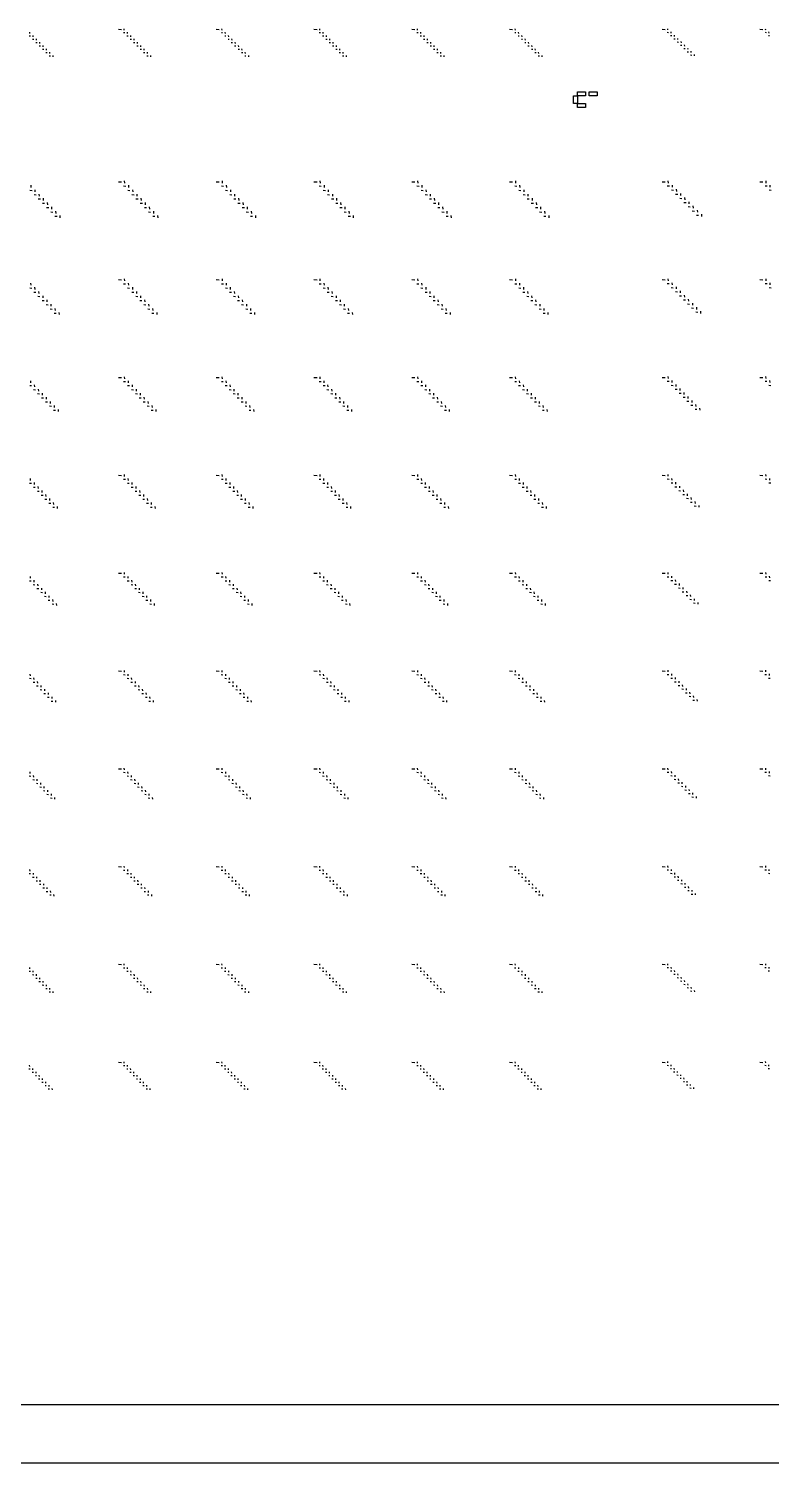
# Model space of a CAD drawing. Extents: x 0 to 300000, y 0 to 300000.
# Drawn here: x 149232 to 187208, y 0 to 73330 of the extents above; entities that cross this region are included whole.
import ezdxf

# ---------------------------------------------------------------- set-up
doc = ezdxf.new("R2010")
doc.units = 0
doc.header["$MEASUREMENT"] = 0
doc.layers.get('0').update_dxf_attribs({"linetype": 'CONTINUOUS'})

msp = doc.modelspace()

# ---------------------------------------------------------------- linework, layer by layer
at = {"color": 7}
for p, q in [((181900, 73330), (181905, 73265)), ((186900, 73330), (186905, 73265)), ((149255, 72965), (149320, 72965)), ((149270, 73150), (149275, 73085)), ((149425, 72795), (149490, 72790)), ((149440, 72980), (149445, 72915)), ((149595, 72625), (149660, 72620)), ((149610, 72810), (149615, 72745)), ((149780, 72640), (149785, 72575)), ((153820, 73305), (153980, 73295)), ((154085, 73140), (154150, 73135)), ((154100, 73320), (154105, 73255)), ((154255, 72965), (154320, 72965)), ((154270, 73150), (154275, 73085)), ((154425, 72795), (154490, 72790)), ((154440, 72980), (154445, 72915)), ((154595, 72625), (154660, 72620)), ((154610, 72810), (154615, 72745)), ((154780, 72640), (154785, 72575)), ((158820, 73305), (158980, 73295)), ((159085, 73140), (159150, 73135)), ((159100, 73320), (159105, 73255)), ((159255, 72965), (159320, 72965)), ((159270, 73150), (159275, 73085)), ((159425, 72795), (159490, 72790)), ((159440, 72980), (159445, 72915)), ((159595, 72625), (159660, 72620)), ((159610, 72810), (159615, 72745)), ((159780, 72640), (159785, 72575)), ((163820, 73305), (163980, 73295)), ((164085, 73140), (164150, 73135)), ((164100, 73320), (164105, 73255)), ((164255, 72965), (164320, 72965)), ((164270, 73150), (164275, 73085)), ((164425, 72795), (164490, 72790)), ((164440, 72980), (164445, 72915)), ((164595, 72625), (164660, 72620)), ((164610, 72810), (164615, 72745)), ((164780, 72640), (164785, 72575)), ((168820, 73305), (168980, 73295)), ((169085, 73140), (169150, 73135)), ((169100, 73320), (169105, 73255)), ((169255, 72965), (169320, 72965)), ((169270, 73150), (169275, 73085)), ((169425, 72795), (169490, 72790)), ((169440, 72980), (169445, 72915)), ((169595, 72625), (169660, 72620)), ((169610, 72810), (169615, 72745)), ((169780, 72640), (169785, 72575)), ((173820, 73305), (173980, 73295)), ((174085, 73140), (174150, 73135)), ((174100, 73320), (174105, 73255)), ((174255, 72965), (174320, 72965)), ((174270, 73150), (174275, 73085)), ((174425, 72795), (174490, 72790)), ((174440, 72980), (174445, 72915)), ((174595, 72625), (174660, 72620)), ((174610, 72810), (174615, 72745)), ((174780, 72640), (174785, 72575)), ((181620, 73305), (181780, 73295)), ((181885, 73145), (181950, 73140)), ((182055, 72980), (182120, 72975)), ((182070, 73165), (182075, 73100)), ((182230, 72815), (182295, 72810)), ((182240, 73000), (182245, 72935)), ((182400, 72650), (182465, 72645)), ((182415, 72835), (182415, 72770)), ((182585, 72670), (182590, 72605)), ((186620, 73305), (186780, 73295)), ((186885, 73145), (186950, 73140)), ((187055, 72980), (187120, 72975)), ((187070, 73165), (187075, 73100)), ((149765, 72455), (149830, 72450)), ((149940, 72285), (150005, 72280)), ((149950, 72470), (149955, 72405)), ((150110, 72115), (150175, 72110)), ((150120, 72300), (150125, 72235)), ((150280, 71945), (150345, 71940)), ((150290, 72130), (150295, 72065)), ((150465, 71960), (150465, 71895)), ((154765, 72455), (154830, 72450)), ((154940, 72285), (155005, 72280)), ((154950, 72470), (154955, 72405)), ((155110, 72115), (155175, 72110)), ((155120, 72300), (155125, 72235)), ((155280, 71945), (155345, 71940)), ((155290, 72130), (155295, 72065)), ((155465, 71960), (155465, 71895)), ((159765, 72455), (159830, 72450)), ((159940, 72285), (160005, 72280)), ((159950, 72470), (159955, 72405)), ((160110, 72115), (160175, 72110)), ((160120, 72300), (160125, 72235)), ((160280, 71945), (160345, 71940)), ((160290, 72130), (160295, 72065)), ((160465, 71960), (160465, 71895)), ((164765, 72455), (164830, 72450)), ((164940, 72285), (165005, 72280)), ((164950, 72470), (164955, 72405)), ((165110, 72115), (165175, 72110)), ((165120, 72300), (165125, 72235)), ((165280, 71945), (165345, 71940)), ((165290, 72130), (165295, 72065)), ((165465, 71960), (165465, 71895)), ((169765, 72455), (169830, 72450)), ((169940, 72285), (170005, 72280)), ((169950, 72470), (169955, 72405)), ((170110, 72115), (170175, 72110)), ((170120, 72300), (170125, 72235)), ((170280, 71945), (170345, 71940)), ((170290, 72130), (170295, 72065)), ((170465, 71960), (170465, 71895)), ((174765, 72455), (174830, 72450)), ((174940, 72285), (175005, 72280)), ((174950, 72470), (174955, 72405)), ((175110, 72115), (175175, 72110)), ((175120, 72300), (175125, 72235)), ((175280, 71945), (175345, 71940)), ((175290, 72130), (175295, 72065)), ((175465, 71960), (175465, 71895)), ((182570, 72485), (182635, 72480)), ((182740, 72320), (182805, 72315)), ((182755, 72505), (182760, 72440)), ((182910, 72155), (182975, 72150)), ((182925, 72340), (182930, 72275)), ((183080, 71990), (183145, 71985)), ((183095, 72175), (183100, 72110)), ((183265, 72010), (183270, 71945)), ((149335, 65325), (149340, 65215)), ((153820, 65505), (153980, 65495)), ((154085, 65295), (154195, 65285)), ((154120, 65545), (154130, 65435)), ((154335, 65325), (154340, 65215)), ((158820, 65505), (158980, 65495)), ((159085, 65295), (159195, 65285)), ((159120, 65545), (159130, 65435)), ((159335, 65325), (159340, 65215)), ((163820, 65505), (163980, 65495)), ((164085, 65295), (164195, 65285)), ((164120, 65545), (164130, 65435)), ((164335, 65325), (164340, 65215)), ((168820, 65505), (168980, 65495)), ((169085, 65295), (169195, 65285)), ((169120, 65545), (169130, 65435)), ((169335, 65325), (169340, 65215)), ((173820, 65505), (173980, 65495)), ((174085, 65295), (174195, 65285)), ((174120, 65545), (174130, 65435)), ((174335, 65325), (174340, 65215)), ((181620, 65505), (181780, 65495)), ((181885, 65300), (181995, 65295)), ((181920, 65550), (181930, 65440)), ((182135, 65335), (182140, 65230)), ((186620, 65505), (186780, 65495)), ((186885, 65300), (186995, 65295)), ((186920, 65550), (186930, 65440)), ((187135, 65335), (187140, 65230)), ((149295, 65070), (149405, 65065)), ((149510, 64850), (149620, 64845)), ((149545, 65100), (149555, 64995)), ((149720, 64630), (149830, 64625)), ((149760, 64880), (149765, 64770)), ((149970, 64660), (149980, 64550)), ((154295, 65070), (154405, 65065)), ((154510, 64850), (154620, 64845)), ((154545, 65100), (154555, 64995)), ((154720, 64630), (154830, 64625)), ((154760, 64880), (154765, 64770)), ((154970, 64660), (154980, 64550)), ((159295, 65070), (159405, 65065)), ((159510, 64850), (159620, 64845)), ((159545, 65100), (159555, 64995)), ((159720, 64630), (159830, 64625)), ((159760, 64880), (159765, 64770)), ((159970, 64660), (159980, 64550)), ((164295, 65070), (164405, 65065)), ((164510, 64850), (164620, 64845)), ((164545, 65100), (164555, 64995)), ((164720, 64630), (164830, 64625)), ((164760, 64880), (164765, 64770)), ((164970, 64660), (164980, 64550)), ((169295, 65070), (169405, 65065)), ((169510, 64850), (169620, 64845)), ((169545, 65100), (169555, 64995)), ((169720, 64630), (169830, 64625)), ((169760, 64880), (169765, 64770)), ((169970, 64660), (169980, 64550)), ((174295, 65070), (174405, 65065)), ((174510, 64850), (174620, 64845)), ((174545, 65100), (174555, 64995)), ((174720, 64630), (174830, 64625)), ((174760, 64880), (174765, 64770)), ((174970, 64660), (174980, 64550)), ((182100, 65085), (182205, 65080)), ((182310, 64875), (182420, 64865)), ((182350, 65125), (182355, 65015)), ((182525, 64660), (182635, 64650)), ((182560, 64910), (182570, 64800)), ((182775, 64695), (182785, 64585)), ((187100, 65085), (187205, 65080)), ((149935, 64410), (150045, 64405)), ((150150, 64190), (150260, 64185)), ((150185, 64440), (150195, 64330)), ((150360, 63970), (150470, 63960)), ((150400, 64220), (150405, 64110)), ((150610, 64000), (150620, 63890)), ((154935, 64410), (155045, 64405)), ((155150, 64190), (155260, 64185)), ((155185, 64440), (155195, 64330)), ((155360, 63970), (155470, 63960)), ((155400, 64220), (155405, 64110)), ((155610, 64000), (155620, 63890)), ((159935, 64410), (160045, 64405)), ((160150, 64190), (160260, 64185)), ((160185, 64440), (160195, 64330)), ((160360, 63970), (160470, 63960)), ((160400, 64220), (160405, 64110)), ((160610, 64000), (160620, 63890)), ((164935, 64410), (165045, 64405)), ((165150, 64190), (165260, 64185)), ((165185, 64440), (165195, 64330)), ((165360, 63970), (165470, 63960)), ((165400, 64220), (165405, 64110)), ((165610, 64000), (165620, 63890)), ((169935, 64410), (170045, 64405)), ((170150, 64190), (170260, 64185)), ((170185, 64440), (170195, 64330)), ((170360, 63970), (170470, 63960)), ((170400, 64220), (170405, 64110)), ((170610, 64000), (170620, 63890)), ((174935, 64410), (175045, 64405)), ((175150, 64190), (175260, 64185)), ((175185, 64440), (175195, 64330)), ((175360, 63970), (175470, 63960)), ((175400, 64220), (175405, 64110)), ((175610, 64000), (175620, 63890)), ((182740, 64445), (182850, 64440)), ((182950, 64235), (183060, 64225)), ((182990, 64485), (182995, 64375)), ((183165, 64020), (183275, 64010)), ((183200, 64270), (183210, 64160)), ((183380, 63805), (183490, 63800)), ((183415, 64055), (183425, 63945)), ((183630, 63845), (183635, 63735)), ((150575, 63750), (150685, 63740)), ((150825, 63780), (150830, 63670)), ((155575, 63750), (155685, 63740)), ((155825, 63780), (155830, 63670)), ((160575, 63750), (160685, 63740)), ((160825, 63780), (160830, 63670)), ((165575, 63750), (165685, 63740)), ((165825, 63780), (165830, 63670)), ((170575, 63750), (170685, 63740)), ((170825, 63780), (170830, 63670)), ((175575, 63750), (175685, 63740)), ((175825, 63780), (175830, 63670)), ((149325, 60325), (149335, 60220)), ((153820, 60505), (153980, 60495)), ((154085, 60295), (154190, 60290)), ((154120, 60540), (154125, 60435)), ((154325, 60325), (154335, 60220)), ((158820, 60505), (158980, 60495)), ((159085, 60295), (159190, 60290)), ((159120, 60540), (159125, 60435)), ((159325, 60325), (159335, 60220)), ((163820, 60505), (163980, 60495)), ((164085, 60295), (164190, 60290)), ((164120, 60540), (164125, 60435)), ((164325, 60325), (164335, 60220)), ((168820, 60505), (168980, 60495)), ((169085, 60295), (169190, 60290)), ((169120, 60540), (169125, 60435)), ((169325, 60325), (169335, 60220)), ((173820, 60505), (173980, 60495)), ((174085, 60295), (174190, 60290)), ((174120, 60540), (174125, 60435)), ((174325, 60325), (174335, 60220)), ((181620, 60505), (181780, 60495)), ((181885, 60305), (181990, 60300)), ((181920, 60550), (181925, 60445)), ((182125, 60340), (182135, 60235)), ((186620, 60505), (186780, 60495)), ((186885, 60305), (186990, 60300)), ((186920, 60550), (186925, 60445)), ((187125, 60340), (187135, 60235)), ((149290, 60085), (149395, 60075)), ((149500, 59870), (149605, 59860)), ((149535, 60110), (149540, 60005)), ((149705, 59655), (149810, 59645)), ((149740, 59895), (149750, 59790)), ((149915, 59440), (150020, 59430)), ((149950, 59680), (149955, 59575)), ((150155, 59465), (150165, 59360)), ((154290, 60085), (154395, 60075)), ((154500, 59870), (154605, 59860)), ((154535, 60110), (154540, 60005)), ((154705, 59655), (154810, 59645)), ((154740, 59895), (154750, 59790)), ((154915, 59440), (155020, 59430)), ((154950, 59680), (154955, 59575)), ((155155, 59465), (155165, 59360)), ((159290, 60085), (159395, 60075)), ((159500, 59870), (159605, 59860)), ((159535, 60110), (159540, 60005)), ((159705, 59655), (159810, 59645)), ((159740, 59895), (159750, 59790)), ((159915, 59440), (160020, 59430)), ((159950, 59680), (159955, 59575)), ((160155, 59465), (160165, 59360)), ((164290, 60085), (164395, 60075)), ((164500, 59870), (164605, 59860)), ((164535, 60110), (164540, 60005)), ((164705, 59655), (164810, 59645)), ((164740, 59895), (164750, 59790)), ((164915, 59440), (165020, 59430)), ((164950, 59680), (164955, 59575)), ((165155, 59465), (165165, 59360)), ((169290, 60085), (169395, 60075)), ((169500, 59870), (169605, 59860)), ((169535, 60110), (169540, 60005)), ((169705, 59655), (169810, 59645)), ((169740, 59895), (169750, 59790)), ((169915, 59440), (170020, 59430)), ((169950, 59680), (169955, 59575)), ((170155, 59465), (170165, 59360)), ((174290, 60085), (174395, 60075)), ((174500, 59870), (174605, 59860)), ((174535, 60110), (174540, 60005)), ((174705, 59655), (174810, 59645)), ((174740, 59895), (174750, 59790)), ((174915, 59440), (175020, 59430)), ((174950, 59680), (174955, 59575)), ((175155, 59465), (175165, 59360)), ((182090, 60095), (182195, 60090)), ((182300, 59890), (182405, 59880)), ((182335, 60130), (182340, 60025)), ((182510, 59680), (182615, 59675)), ((182545, 59925), (182550, 59820)), ((182715, 59475), (182820, 59465)), ((182750, 59715), (182760, 59610)), ((182960, 59510), (182965, 59405)), ((187090, 60095), (187195, 60090)), ((150120, 59225), (150225, 59215)), ((150330, 59010), (150435, 59000)), ((150365, 59250), (150370, 59145)), ((150535, 58795), (150640, 58785)), ((150570, 59035), (150580, 58930)), ((150780, 58820), (150785, 58715)), ((155120, 59225), (155225, 59215)), ((155330, 59010), (155435, 59000)), ((155365, 59250), (155370, 59145)), ((155535, 58795), (155640, 58785)), ((155570, 59035), (155580, 58930)), ((155780, 58820), (155785, 58715)), ((160120, 59225), (160225, 59215)), ((160330, 59010), (160435, 59000)), ((160365, 59250), (160370, 59145)), ((160535, 58795), (160640, 58785)), ((160570, 59035), (160580, 58930)), ((160780, 58820), (160785, 58715)), ((165120, 59225), (165225, 59215)), ((165330, 59010), (165435, 59000)), ((165365, 59250), (165370, 59145)), ((165535, 58795), (165640, 58785)), ((165570, 59035), (165580, 58930)), ((165780, 58820), (165785, 58715)), ((170120, 59225), (170225, 59215)), ((170330, 59010), (170435, 59000)), ((170365, 59250), (170370, 59145)), ((170535, 58795), (170640, 58785)), ((170570, 59035), (170580, 58930)), ((170780, 58820), (170785, 58715)), ((175120, 59225), (175225, 59215)), ((175330, 59010), (175435, 59000)), ((175365, 59250), (175370, 59145)), ((175535, 58795), (175640, 58785)), ((175570, 59035), (175580, 58930)), ((175780, 58820), (175785, 58715)), ((182925, 59265), (183030, 59255)), ((183130, 59055), (183235, 59050)), ((183170, 59300), (183175, 59195)), ((183340, 58850), (183445, 58840)), ((183375, 59090), (183385, 58985)), ((183585, 58885), (183590, 58780)), ((149285, 55095), (149385, 55085)), ((149320, 55330), (149325, 55230)), ((149520, 55120), (149530, 55020)), ((153820, 55505), (153980, 55495)), ((154085, 55300), (154185, 55295)), ((154115, 55540), (154125, 55440)), ((154285, 55095), (154385, 55085)), ((154320, 55330), (154325, 55230)), ((154520, 55120), (154530, 55020)), ((158820, 55505), (158980, 55495)), ((159085, 55300), (159185, 55295)), ((159115, 55540), (159125, 55440)), ((159285, 55095), (159385, 55085)), ((159320, 55330), (159325, 55230)), ((159520, 55120), (159530, 55020)), ((163820, 55505), (163980, 55495)), ((164085, 55300), (164185, 55295)), ((164115, 55540), (164125, 55440)), ((164285, 55095), (164385, 55085)), ((164320, 55330), (164325, 55230)), ((164520, 55120), (164530, 55020)), ((168820, 55505), (168980, 55495)), ((169085, 55300), (169185, 55295)), ((169115, 55540), (169125, 55440)), ((169285, 55095), (169385, 55085)), ((169320, 55330), (169325, 55230)), ((169520, 55120), (169530, 55020)), ((173820, 55505), (173980, 55495)), ((174085, 55300), (174185, 55295)), ((174115, 55540), (174125, 55440)), ((174285, 55095), (174385, 55085)), ((174320, 55330), (174325, 55230)), ((174520, 55120), (174530, 55020)), ((181620, 55505), (181780, 55495)), ((181885, 55310), (181985, 55305)), ((181915, 55545), (181925, 55445)), ((182085, 55105), (182185, 55100)), ((182120, 55345), (182125, 55245)), ((182320, 55140), (182330, 55040)), ((186620, 55505), (186780, 55495)), ((186885, 55310), (186985, 55305)), ((186915, 55545), (186925, 55445)), ((187085, 55105), (187185, 55100)), ((187120, 55345), (187125, 55245)), ((149485, 54885), (149585, 54875)), ((149690, 54675), (149790, 54665)), ((149725, 54910), (149730, 54810)), ((149890, 54465), (149990, 54460)), ((149925, 54700), (149930, 54600)), ((150125, 54490), (150135, 54390)), ((150330, 54280), (150335, 54180)), ((154485, 54885), (154585, 54875)), ((154690, 54675), (154790, 54665)), ((154725, 54910), (154730, 54810)), ((154890, 54465), (154990, 54460)), ((154925, 54700), (154930, 54600)), ((155125, 54490), (155135, 54390)), ((155330, 54280), (155335, 54180)), ((159485, 54885), (159585, 54875)), ((159690, 54675), (159790, 54665)), ((159725, 54910), (159730, 54810)), ((159890, 54465), (159990, 54460)), ((159925, 54700), (159930, 54600)), ((160125, 54490), (160135, 54390)), ((160330, 54280), (160335, 54180)), ((164485, 54885), (164585, 54875)), ((164690, 54675), (164790, 54665)), ((164725, 54910), (164730, 54810)), ((164890, 54465), (164990, 54460)), ((164925, 54700), (164930, 54600)), ((165125, 54490), (165135, 54390)), ((165330, 54280), (165335, 54180)), ((169485, 54885), (169585, 54875)), ((169690, 54675), (169790, 54665)), ((169725, 54910), (169730, 54810)), ((169890, 54465), (169990, 54460)), ((169925, 54700), (169930, 54600)), ((170125, 54490), (170135, 54390)), ((170330, 54280), (170335, 54180)), ((174485, 54885), (174585, 54875)), ((174690, 54675), (174790, 54665)), ((174725, 54910), (174730, 54810)), ((174890, 54465), (174990, 54460)), ((174925, 54700), (174930, 54600)), ((175125, 54490), (175135, 54390)), ((175330, 54280), (175335, 54180)), ((182290, 54905), (182390, 54900)), ((182490, 54700), (182590, 54695)), ((182525, 54940), (182530, 54840)), ((182695, 54500), (182795, 54490)), ((182730, 54735), (182735, 54635)), ((182895, 54295), (182995, 54290)), ((182930, 54530), (182935, 54430)), ((183135, 54330), (183140, 54230)), ((150095, 54255), (150195, 54250)), ((150295, 54045), (150395, 54040)), ((150500, 53835), (150600, 53830)), ((150530, 54075), (150540, 53975)), ((150735, 53865), (150740, 53765)), ((155095, 54255), (155195, 54250)), ((155295, 54045), (155395, 54040)), ((155500, 53835), (155600, 53830)), ((155530, 54075), (155540, 53975)), ((155735, 53865), (155740, 53765)), ((160095, 54255), (160195, 54250)), ((160295, 54045), (160395, 54040)), ((160500, 53835), (160600, 53830)), ((160530, 54075), (160540, 53975)), ((160735, 53865), (160740, 53765)), ((165095, 54255), (165195, 54250)), ((165295, 54045), (165395, 54040)), ((165500, 53835), (165600, 53830)), ((165530, 54075), (165540, 53975)), ((165735, 53865), (165740, 53765)), ((170095, 54255), (170195, 54250)), ((170295, 54045), (170395, 54040)), ((170500, 53835), (170600, 53830)), ((170530, 54075), (170540, 53975)), ((170735, 53865), (170740, 53765)), ((175095, 54255), (175195, 54250)), ((175295, 54045), (175395, 54040)), ((175500, 53835), (175600, 53830)), ((175530, 54075), (175540, 53975)), ((175735, 53865), (175740, 53765)), ((183100, 54095), (183200, 54085)), ((183305, 53890), (183405, 53885)), ((183335, 54125), (183345, 54025)), ((183540, 53925), (183545, 53825)), ((149280, 50105), (149375, 50095)), ((149310, 50330), (149315, 50235)), ((149475, 49900), (149570, 49895)), ((149510, 50130), (149515, 50035)), ((149705, 49925), (149710, 49830)), ((153820, 50505), (153980, 50495)), ((154085, 50305), (154175, 50300)), ((154115, 50535), (154120, 50440)), ((154280, 50105), (154375, 50095)), ((154310, 50330), (154315, 50235)), ((154475, 49900), (154570, 49895)), ((154510, 50130), (154515, 50035)), ((154705, 49925), (154710, 49830)), ((158820, 50505), (158980, 50495)), ((159085, 50305), (159175, 50300)), ((159115, 50535), (159120, 50440)), ((159280, 50105), (159375, 50095)), ((159310, 50330), (159315, 50235)), ((159475, 49900), (159570, 49895)), ((159510, 50130), (159515, 50035)), ((159705, 49925), (159710, 49830)), ((163820, 50505), (163980, 50495)), ((164085, 50305), (164175, 50300)), ((164115, 50535), (164120, 50440)), ((164280, 50105), (164375, 50095)), ((164310, 50330), (164315, 50235)), ((164475, 49900), (164570, 49895)), ((164510, 50130), (164515, 50035)), ((164705, 49925), (164710, 49830)), ((168820, 50505), (168980, 50495)), ((169085, 50305), (169175, 50300)), ((169115, 50535), (169120, 50440)), ((169280, 50105), (169375, 50095)), ((169310, 50330), (169315, 50235)), ((169475, 49900), (169570, 49895)), ((169510, 50130), (169515, 50035)), ((169705, 49925), (169710, 49830)), ((173820, 50505), (173980, 50495)), ((174085, 50305), (174175, 50300)), ((174115, 50535), (174120, 50440)), ((174280, 50105), (174375, 50095)), ((174310, 50330), (174315, 50235)), ((174475, 49900), (174570, 49895)), ((174510, 50130), (174515, 50035)), ((174705, 49925), (174710, 49830)), ((181620, 50505), (181780, 50495)), ((181885, 50315), (181980, 50310)), ((181915, 50545), (181920, 50450)), ((182080, 50120), (182175, 50110)), ((182110, 50345), (182120, 50250)), ((182280, 49920), (182375, 49915)), ((182310, 50150), (182315, 50055)), ((182505, 49950), (182515, 49855)), ((186620, 50505), (186780, 50495)), ((186885, 50315), (186980, 50310)), ((186915, 50545), (186920, 50450)), ((187080, 50120), (187175, 50110)), ((187110, 50345), (187120, 50250)), ((149675, 49695), (149770, 49690)), ((149870, 49490), (149965, 49485)), ((149900, 49720), (149910, 49625)), ((150065, 49290), (150160, 49280)), ((150100, 49515), (150105, 49420)), ((150295, 49315), (150300, 49220)), ((154675, 49695), (154770, 49690)), ((154870, 49490), (154965, 49485)), ((154900, 49720), (154910, 49625)), ((155065, 49290), (155160, 49280)), ((155100, 49515), (155105, 49420)), ((155295, 49315), (155300, 49220)), ((159675, 49695), (159770, 49690)), ((159870, 49490), (159965, 49485)), ((159900, 49720), (159910, 49625)), ((160065, 49290), (160160, 49280)), ((160100, 49515), (160105, 49420)), ((160295, 49315), (160300, 49220)), ((164675, 49695), (164770, 49690)), ((164870, 49490), (164965, 49485)), ((164900, 49720), (164910, 49625)), ((165065, 49290), (165160, 49280)), ((165100, 49515), (165105, 49420)), ((165295, 49315), (165300, 49220)), ((169675, 49695), (169770, 49690)), ((169870, 49490), (169965, 49485)), ((169900, 49720), (169910, 49625)), ((170065, 49290), (170160, 49280)), ((170100, 49515), (170105, 49420)), ((170295, 49315), (170300, 49220)), ((174675, 49695), (174770, 49690)), ((174870, 49490), (174965, 49485)), ((174900, 49720), (174910, 49625)), ((175065, 49290), (175160, 49280)), ((175100, 49515), (175105, 49420)), ((175295, 49315), (175300, 49220)), ((182475, 49725), (182570, 49715)), ((182675, 49525), (182770, 49520)), ((182705, 49755), (182710, 49660)), ((182870, 49330), (182965, 49320)), ((182900, 49555), (182910, 49460)), ((183100, 49360), (183105, 49265)), ((183295, 49160), (183305, 49065)), ((150265, 49085), (150360, 49075)), ((150460, 48880), (150555, 48875)), ((150490, 49110), (150500, 49015)), ((150690, 48905), (150695, 48810)), ((155265, 49085), (155360, 49075)), ((155460, 48880), (155555, 48875)), ((155490, 49110), (155500, 49015)), ((155690, 48905), (155695, 48810)), ((160265, 49085), (160360, 49075)), ((160460, 48880), (160555, 48875)), ((160490, 49110), (160500, 49015)), ((160690, 48905), (160695, 48810)), ((165265, 49085), (165360, 49075)), ((165460, 48880), (165555, 48875)), ((165490, 49110), (165500, 49015)), ((165690, 48905), (165695, 48810)), ((170265, 49085), (170360, 49075)), ((170460, 48880), (170555, 48875)), ((170490, 49110), (170500, 49015)), ((170690, 48905), (170695, 48810)), ((175265, 49085), (175360, 49075)), ((175460, 48880), (175555, 48875)), ((175490, 49110), (175500, 49015)), ((175690, 48905), (175695, 48810)), ((183070, 49130), (183160, 49125)), ((183265, 48935), (183360, 48925)), ((183495, 48965), (183500, 48870)), ((153820, 45505), (153980, 45495)), ((154110, 45535), (154120, 45445)), ((158820, 45505), (158980, 45495)), ((159110, 45535), (159120, 45445)), ((163820, 45505), (163980, 45495)), ((164110, 45535), (164120, 45445)), ((168820, 45505), (168980, 45495)), ((169110, 45535), (169120, 45445)), ((173820, 45505), (173980, 45495)), ((174110, 45535), (174120, 45445)), ((181620, 45505), (181780, 45495)), ((181910, 45540), (181920, 45450)), ((186620, 45505), (186780, 45495)), ((186910, 45540), (186920, 45450)), ((149275, 45115), (149365, 45110)), ((149305, 45335), (149310, 45245)), ((149465, 44915), (149555, 44910)), ((149495, 45135), (149500, 45045)), ((149685, 44940), (149695, 44850)), ((149880, 44740), (149885, 44650)), ((154080, 45310), (154170, 45305)), ((154275, 45115), (154365, 45110)), ((154305, 45335), (154310, 45245)), ((154465, 44915), (154555, 44910)), ((154495, 45135), (154500, 45045)), ((154685, 44940), (154695, 44850)), ((154880, 44740), (154885, 44650)), ((159080, 45310), (159170, 45305)), ((159275, 45115), (159365, 45110)), ((159305, 45335), (159310, 45245)), ((159465, 44915), (159555, 44910)), ((159495, 45135), (159500, 45045)), ((159685, 44940), (159695, 44850)), ((159880, 44740), (159885, 44650)), ((164080, 45310), (164170, 45305)), ((164275, 45115), (164365, 45110)), ((164305, 45335), (164310, 45245)), ((164465, 44915), (164555, 44910)), ((164495, 45135), (164500, 45045)), ((164685, 44940), (164695, 44850)), ((164880, 44740), (164885, 44650)), ((169080, 45310), (169170, 45305)), ((169275, 45115), (169365, 45110)), ((169305, 45335), (169310, 45245)), ((169465, 44915), (169555, 44910)), ((169495, 45135), (169500, 45045)), ((169685, 44940), (169695, 44850)), ((169880, 44740), (169885, 44650)), ((174080, 45310), (174170, 45305)), ((174275, 45115), (174365, 45110)), ((174305, 45335), (174310, 45245)), ((174465, 44915), (174555, 44910)), ((174495, 45135), (174500, 45045)), ((174685, 44940), (174695, 44850)), ((174880, 44740), (174885, 44650)), ((181885, 45320), (181970, 45315)), ((182075, 45130), (182165, 45120)), ((182105, 45350), (182110, 45260)), ((182265, 44935), (182355, 44930)), ((182295, 45155), (182300, 45065)), ((182460, 44745), (182550, 44735)), ((182490, 44965), (182495, 44875)), ((182680, 44775), (182685, 44685)), ((186885, 45320), (186970, 45315)), ((187075, 45130), (187165, 45120)), ((187105, 45350), (187110, 45260)), ((149655, 44715), (149745, 44710)), ((149850, 44520), (149940, 44515)), ((150040, 44320), (150130, 44315)), ((150070, 44540), (150075, 44450)), ((150230, 44120), (150320, 44115)), ((150260, 44345), (150265, 44255)), ((150455, 44145), (150460, 44055)), ((154655, 44715), (154745, 44710)), ((154850, 44520), (154940, 44515)), ((155040, 44320), (155130, 44315)), ((155070, 44540), (155075, 44450)), ((155230, 44120), (155320, 44115)), ((155260, 44345), (155265, 44255)), ((155455, 44145), (155460, 44055)), ((159655, 44715), (159745, 44710)), ((159850, 44520), (159940, 44515)), ((160040, 44320), (160130, 44315)), ((160070, 44540), (160075, 44450)), ((160230, 44120), (160320, 44115)), ((160260, 44345), (160265, 44255)), ((160455, 44145), (160460, 44055)), ((164655, 44715), (164745, 44710)), ((164850, 44520), (164940, 44515)), ((165040, 44320), (165130, 44315)), ((165070, 44540), (165075, 44450)), ((165230, 44120), (165320, 44115)), ((165260, 44345), (165265, 44255)), ((165455, 44145), (165460, 44055)), ((169655, 44715), (169745, 44710)), ((169850, 44520), (169940, 44515)), ((170040, 44320), (170130, 44315)), ((170070, 44540), (170075, 44450)), ((170230, 44120), (170320, 44115)), ((170260, 44345), (170265, 44255)), ((170455, 44145), (170460, 44055)), ((174655, 44715), (174745, 44710)), ((174850, 44520), (174940, 44515)), ((175040, 44320), (175130, 44315)), ((175070, 44540), (175075, 44450)), ((175230, 44120), (175320, 44115)), ((175260, 44345), (175265, 44255)), ((175455, 44145), (175460, 44055)), ((182650, 44550), (182740, 44545)), ((182845, 44360), (182935, 44355)), ((182870, 44580), (182880, 44490)), ((183035, 44165), (183125, 44160)), ((183065, 44390), (183070, 44300)), ((183255, 44195), (183265, 44105)), ((183450, 44005), (183455, 43915)), ((150425, 43925), (150515, 43915)), ((150645, 43945), (150650, 43855)), ((155425, 43925), (155515, 43915)), ((155645, 43945), (155650, 43855)), ((160425, 43925), (160515, 43915)), ((160645, 43945), (160650, 43855)), ((165425, 43925), (165515, 43915)), ((165645, 43945), (165650, 43855)), ((170425, 43925), (170515, 43915)), ((170645, 43945), (170650, 43855)), ((175425, 43925), (175515, 43915)), ((175645, 43945), (175650, 43855)), ((183225, 43975), (183315, 43970)), ((149295, 40340), (149300, 40255)), ((153820, 40505), (153980, 40495)), ((154110, 40530), (154115, 40445)), ((154295, 40340), (154300, 40255)), ((158820, 40505), (158980, 40495)), ((159110, 40530), (159115, 40445)), ((159295, 40340), (159300, 40255)), ((163820, 40505), (163980, 40495)), ((164110, 40530), (164115, 40445)), ((164295, 40340), (164300, 40255)), ((168820, 40505), (168980, 40495)), ((169110, 40530), (169115, 40445)), ((169295, 40340), (169300, 40255)), ((173820, 40505), (173980, 40495)), ((174110, 40530), (174115, 40445)), ((174295, 40340), (174300, 40255)), ((181620, 40505), (181780, 40495)), ((181910, 40540), (181915, 40455)), ((182095, 40350), (182100, 40265)), ((186620, 40505), (186780, 40495)), ((186910, 40540), (186915, 40455)), ((187095, 40350), (187100, 40265)), ((149270, 40125), (149355, 40120)), ((149455, 39930), (149540, 39925)), ((149480, 40145), (149490, 40060)), ((149640, 39740), (149725, 39735)), ((149670, 39955), (149675, 39870)), ((149855, 39760), (149860, 39675)), ((154080, 40315), (154165, 40310)), ((154270, 40125), (154355, 40120)), ((154455, 39930), (154540, 39925)), ((154480, 40145), (154490, 40060)), ((154640, 39740), (154725, 39735)), ((154670, 39955), (154675, 39870)), ((154855, 39760), (154860, 39675)), ((159080, 40315), (159165, 40310)), ((159270, 40125), (159355, 40120)), ((159455, 39930), (159540, 39925)), ((159480, 40145), (159490, 40060)), ((159640, 39740), (159725, 39735)), ((159670, 39955), (159675, 39870)), ((159855, 39760), (159860, 39675)), ((164080, 40315), (164165, 40310)), ((164270, 40125), (164355, 40120)), ((164455, 39930), (164540, 39925)), ((164480, 40145), (164490, 40060)), ((164640, 39740), (164725, 39735)), ((164670, 39955), (164675, 39870)), ((164855, 39760), (164860, 39675)), ((169080, 40315), (169165, 40310)), ((169270, 40125), (169355, 40120)), ((169455, 39930), (169540, 39925)), ((169480, 40145), (169490, 40060)), ((169640, 39740), (169725, 39735)), ((169670, 39955), (169675, 39870)), ((169855, 39760), (169860, 39675)), ((174080, 40315), (174165, 40310)), ((174270, 40125), (174355, 40120)), ((174455, 39930), (174540, 39925)), ((174480, 40145), (174490, 40060)), ((174640, 39740), (174725, 39735)), ((174670, 39955), (174675, 39870)), ((174855, 39760), (174860, 39675)), ((181880, 40325), (181965, 40320)), ((182070, 40140), (182155, 40130)), ((182255, 39950), (182340, 39945)), ((182285, 40165), (182290, 40080)), ((182445, 39765), (182525, 39760)), ((182470, 39980), (182475, 39895)), ((182655, 39790), (182665, 39705)), ((182845, 39605), (182850, 39520)), ((186880, 40325), (186965, 40320)), ((187070, 40140), (187155, 40130)), ((149825, 39545), (149910, 39540)), ((150015, 39355), (150100, 39345)), ((150040, 39565), (150045, 39480)), ((150200, 39160), (150285, 39155)), ((150225, 39375), (150235, 39290)), ((150385, 38965), (150470, 38960)), ((150415, 39180), (150420, 39095)), ((150600, 38990), (150605, 38905)), ((154825, 39545), (154910, 39540)), ((155015, 39355), (155100, 39345)), ((155040, 39565), (155045, 39480)), ((155200, 39160), (155285, 39155)), ((155225, 39375), (155235, 39290)), ((155385, 38965), (155470, 38960)), ((155415, 39180), (155420, 39095)), ((155600, 38990), (155605, 38905)), ((159825, 39545), (159910, 39540)), ((160015, 39355), (160100, 39345)), ((160040, 39565), (160045, 39480)), ((160200, 39160), (160285, 39155)), ((160225, 39375), (160235, 39290)), ((160385, 38965), (160470, 38960)), ((160415, 39180), (160420, 39095)), ((160600, 38990), (160605, 38905)), ((164825, 39545), (164910, 39540)), ((165015, 39355), (165100, 39345)), ((165040, 39565), (165045, 39480)), ((165200, 39160), (165285, 39155)), ((165225, 39375), (165235, 39290)), ((165385, 38965), (165470, 38960)), ((165415, 39180), (165420, 39095)), ((165600, 38990), (165605, 38905)), ((169825, 39545), (169910, 39540)), ((170015, 39355), (170100, 39345)), ((170040, 39565), (170045, 39480)), ((170200, 39160), (170285, 39155)), ((170225, 39375), (170235, 39290)), ((170385, 38965), (170470, 38960)), ((170415, 39180), (170420, 39095)), ((170600, 38990), (170605, 38905)), ((174825, 39545), (174910, 39540)), ((175015, 39355), (175100, 39345)), ((175040, 39565), (175045, 39480)), ((175200, 39160), (175285, 39155)), ((175225, 39375), (175235, 39290)), ((175385, 38965), (175470, 38960)), ((175415, 39180), (175420, 39095)), ((175600, 38990), (175605, 38905)), ((182630, 39580), (182715, 39570)), ((182815, 39390), (182900, 39385)), ((183005, 39205), (183090, 39200)), ((183030, 39420), (183035, 39335)), ((183190, 39015), (183275, 39010)), ((183215, 39230), (183225, 39145)), ((183405, 39045), (183410, 38960)), ((149290, 35340), (149295, 35260)), ((153820, 35505), (153980, 35495)), ((154080, 35320), (154160, 35315)), ((154105, 35530), (154115, 35450)), ((154290, 35340), (154295, 35260)), ((158820, 35505), (158980, 35495)), ((159080, 35320), (159160, 35315)), ((159105, 35530), (159115, 35450)), ((159290, 35340), (159295, 35260)), ((163820, 35505), (163980, 35495)), ((164080, 35320), (164160, 35315)), ((164105, 35530), (164115, 35450)), ((164290, 35340), (164295, 35260)), ((168820, 35505), (168980, 35495)), ((169080, 35320), (169160, 35315)), ((169105, 35530), (169115, 35450)), ((169290, 35340), (169295, 35260)), ((173820, 35505), (173980, 35495)), ((174080, 35320), (174160, 35315)), ((174105, 35530), (174115, 35450)), ((174290, 35340), (174295, 35260)), ((181620, 35505), (181780, 35495)), ((181880, 35330), (181960, 35325)), ((181905, 35535), (181915, 35455)), ((182090, 35355), (182095, 35275)), ((186620, 35505), (186780, 35495)), ((186880, 35330), (186960, 35325)), ((186905, 35535), (186915, 35455)), ((187090, 35355), (187095, 35275)), ((149265, 35135), (149340, 35130)), ((149445, 34950), (149525, 34940)), ((149470, 35155), (149475, 35075)), ((149625, 34760), (149705, 34755)), ((149650, 34965), (149655, 34885)), ((149805, 34575), (149885, 34565)), ((149830, 34780), (149835, 34700)), ((150010, 34590), (150015, 34510)), ((154265, 35135), (154340, 35130)), ((154445, 34950), (154525, 34940)), ((154470, 35155), (154475, 35075)), ((154625, 34760), (154705, 34755)), ((154650, 34965), (154655, 34885)), ((154805, 34575), (154885, 34565)), ((154830, 34780), (154835, 34700)), ((155010, 34590), (155015, 34510)), ((159265, 35135), (159340, 35130)), ((159445, 34950), (159525, 34940)), ((159470, 35155), (159475, 35075)), ((159625, 34760), (159705, 34755)), ((159650, 34965), (159655, 34885)), ((159805, 34575), (159885, 34565)), ((159830, 34780), (159835, 34700)), ((160010, 34590), (160015, 34510)), ((164265, 35135), (164340, 35130)), ((164445, 34950), (164525, 34940)), ((164470, 35155), (164475, 35075)), ((164625, 34760), (164705, 34755)), ((164650, 34965), (164655, 34885)), ((164805, 34575), (164885, 34565)), ((164830, 34780), (164835, 34700)), ((165010, 34590), (165015, 34510)), ((169265, 35135), (169340, 35130)), ((169445, 34950), (169525, 34940)), ((169470, 35155), (169475, 35075)), ((169625, 34760), (169705, 34755)), ((169650, 34965), (169655, 34885)), ((169805, 34575), (169885, 34565)), ((169830, 34780), (169835, 34700)), ((170010, 34590), (170015, 34510)), ((174265, 35135), (174340, 35130)), ((174445, 34950), (174525, 34940)), ((174470, 35155), (174475, 35075)), ((174625, 34760), (174705, 34755)), ((174650, 34965), (174655, 34885)), ((174805, 34575), (174885, 34565)), ((174830, 34780), (174835, 34700)), ((175010, 34590), (175015, 34510)), ((182065, 35150), (182145, 35145)), ((182245, 34965), (182325, 34960)), ((182270, 35175), (182275, 35095)), ((182425, 34785), (182505, 34780)), ((182450, 34990), (182455, 34910)), ((182610, 34605), (182690, 34600)), ((182635, 34810), (182640, 34730)), ((182815, 34630), (182820, 34550)), ((187065, 35150), (187145, 35145)), ((149985, 34385), (150065, 34380)), ((150165, 34200), (150245, 34190)), ((150190, 34405), (150200, 34325)), ((150350, 34010), (150430, 34005)), ((150375, 34215), (150380, 34140)), ((150555, 34030), (150560, 33950)), ((154985, 34385), (155065, 34380)), ((155165, 34200), (155245, 34190)), ((155190, 34405), (155200, 34325)), ((155350, 34010), (155430, 34005)), ((155375, 34215), (155380, 34140)), ((155555, 34030), (155560, 33950)), ((159985, 34385), (160065, 34380)), ((160165, 34200), (160245, 34190)), ((160190, 34405), (160200, 34325)), ((160350, 34010), (160430, 34005)), ((160375, 34215), (160380, 34140)), ((160555, 34030), (160560, 33950)), ((164985, 34385), (165065, 34380)), ((165165, 34200), (165245, 34190)), ((165190, 34405), (165200, 34325)), ((165350, 34010), (165430, 34005)), ((165375, 34215), (165380, 34140)), ((165555, 34030), (165560, 33950)), ((169985, 34385), (170065, 34380)), ((170165, 34200), (170245, 34190)), ((170190, 34405), (170200, 34325)), ((170350, 34010), (170430, 34005)), ((170375, 34215), (170380, 34140)), ((170555, 34030), (170560, 33950)), ((174985, 34385), (175065, 34380)), ((175165, 34200), (175245, 34190)), ((175190, 34405), (175200, 34325)), ((175350, 34010), (175430, 34005)), ((175375, 34215), (175380, 34140)), ((175555, 34030), (175560, 33950)), ((182790, 34420), (182870, 34415)), ((182970, 34240), (183050, 34235)), ((182995, 34450), (183000, 34370)), ((183150, 34060), (183230, 34055)), ((183175, 34265), (183185, 34185)), ((183360, 34085), (183365, 34005)), ((149255, 30145), (149330, 30140)), ((149280, 30345), (149285, 30270)), ((149455, 30165), (149460, 30090)), ((153820, 30505), (153980, 30495)), ((154080, 30325), (154155, 30320)), ((154105, 30525), (154110, 30450)), ((154255, 30145), (154330, 30140)), ((154280, 30345), (154285, 30270)), ((154455, 30165), (154460, 30090)), ((158820, 30505), (158980, 30495)), ((159080, 30325), (159155, 30320)), ((159105, 30525), (159110, 30450)), ((159255, 30145), (159330, 30140)), ((159280, 30345), (159285, 30270)), ((159455, 30165), (159460, 30090)), ((163820, 30505), (163980, 30495)), ((164080, 30325), (164155, 30320)), ((164105, 30525), (164110, 30450)), ((164255, 30145), (164330, 30140)), ((164280, 30345), (164285, 30270)), ((164455, 30165), (164460, 30090)), ((168820, 30505), (168980, 30495)), ((169080, 30325), (169155, 30320)), ((169105, 30525), (169110, 30450)), ((169255, 30145), (169330, 30140)), ((169280, 30345), (169285, 30270)), ((169455, 30165), (169460, 30090)), ((173820, 30505), (173980, 30495)), ((174080, 30325), (174155, 30320)), ((174105, 30525), (174110, 30450)), ((174255, 30145), (174330, 30140)), ((174280, 30345), (174285, 30270)), ((174455, 30165), (174460, 30090)), ((181620, 30505), (181780, 30495)), ((181880, 30335), (181955, 30330)), ((181905, 30535), (181910, 30460)), ((182060, 30160), (182130, 30155)), ((182080, 30360), (182085, 30285)), ((182255, 30180), (182260, 30105)), ((186620, 30505), (186780, 30495)), ((186880, 30335), (186955, 30330)), ((186905, 30535), (186910, 30460)), ((187060, 30160), (187130, 30155)), ((187080, 30360), (187085, 30285)), ((149435, 29965), (149505, 29960)), ((149610, 29780), (149685, 29775)), ((149630, 29980), (149635, 29905)), ((149785, 29600), (149860, 29595)), ((149805, 29800), (149810, 29725)), ((149960, 29420), (150035, 29415)), ((149985, 29615), (149990, 29545)), ((150160, 29435), (150165, 29360)), ((154435, 29965), (154505, 29960)), ((154610, 29780), (154685, 29775)), ((154630, 29980), (154635, 29905)), ((154785, 29600), (154860, 29595)), ((154805, 29800), (154810, 29725)), ((154960, 29420), (155035, 29415)), ((154985, 29615), (154990, 29545)), ((155160, 29435), (155165, 29360)), ((159435, 29965), (159505, 29960)), ((159610, 29780), (159685, 29775)), ((159630, 29980), (159635, 29905)), ((159785, 29600), (159860, 29595)), ((159805, 29800), (159810, 29725)), ((159960, 29420), (160035, 29415)), ((159985, 29615), (159990, 29545)), ((160160, 29435), (160165, 29360)), ((164435, 29965), (164505, 29960)), ((164610, 29780), (164685, 29775)), ((164630, 29980), (164635, 29905)), ((164785, 29600), (164860, 29595)), ((164805, 29800), (164810, 29725)), ((164960, 29420), (165035, 29415)), ((164985, 29615), (164990, 29545)), ((165160, 29435), (165165, 29360)), ((169435, 29965), (169505, 29960)), ((169610, 29780), (169685, 29775)), ((169630, 29980), (169635, 29905)), ((169785, 29600), (169860, 29595)), ((169805, 29800), (169810, 29725)), ((169960, 29420), (170035, 29415)), ((169985, 29615), (169990, 29545)), ((170160, 29435), (170165, 29360)), ((174435, 29965), (174505, 29960)), ((174610, 29780), (174685, 29775)), ((174630, 29980), (174635, 29905)), ((174785, 29600), (174860, 29595)), ((174805, 29800), (174810, 29725)), ((174960, 29420), (175035, 29415)), ((174985, 29615), (174990, 29545)), ((175160, 29435), (175165, 29360)), ((182235, 29980), (182310, 29975)), ((182410, 29805), (182485, 29800)), ((182435, 30005), (182440, 29930)), ((182585, 29630), (182660, 29625)), ((182610, 29830), (182615, 29755)), ((182760, 29455), (182835, 29450)), ((182785, 29655), (182790, 29580)), ((182960, 29475), (182965, 29400)), ((150135, 29235), (150210, 29230)), ((150310, 29055), (150385, 29050)), ((150335, 29255), (150340, 29180)), ((150510, 29070), (150515, 28995)), ((155135, 29235), (155210, 29230)), ((155310, 29055), (155385, 29050)), ((155335, 29255), (155340, 29180)), ((155510, 29070), (155515, 28995)), ((160135, 29235), (160210, 29230)), ((160310, 29055), (160385, 29050)), ((160335, 29255), (160340, 29180)), ((160510, 29070), (160515, 28995)), ((165135, 29235), (165210, 29230)), ((165310, 29055), (165385, 29050)), ((165335, 29255), (165340, 29180)), ((165510, 29070), (165515, 28995)), ((170135, 29235), (170210, 29230)), ((170310, 29055), (170385, 29050)), ((170335, 29255), (170340, 29180)), ((170510, 29070), (170515, 28995)), ((175135, 29235), (175210, 29230)), ((175310, 29055), (175385, 29050)), ((175335, 29255), (175340, 29180)), ((175510, 29070), (175515, 28995)), ((182940, 29280), (183015, 29275)), ((183115, 29100), (183190, 29095)), ((183140, 29300), (183145, 29225)), ((183315, 29125), (183320, 29050)), ((149250, 25155), (149320, 25150)), ((149275, 25350), (149275, 25280)), ((149420, 24980), (149490, 24975)), ((149445, 25170), (149450, 25100)), ((149615, 24995), (149620, 24925)), ((153820, 25505), (153980, 25495)), ((154080, 25330), (154150, 25325)), ((154100, 25525), (154105, 25455)), ((154250, 25155), (154320, 25150)), ((154275, 25350), (154275, 25280)), ((154420, 24980), (154490, 24975)), ((154445, 25170), (154450, 25100)), ((154615, 24995), (154620, 24925)), ((158820, 25505), (158980, 25495)), ((159080, 25330), (159150, 25325)), ((159100, 25525), (159105, 25455)), ((159250, 25155), (159320, 25150)), ((159275, 25350), (159275, 25280)), ((159420, 24980), (159490, 24975)), ((159445, 25170), (159450, 25100)), ((159615, 24995), (159620, 24925)), ((163820, 25505), (163980, 25495)), ((164080, 25330), (164150, 25325)), ((164100, 25525), (164105, 25455)), ((164250, 25155), (164320, 25150)), ((164275, 25350), (164275, 25280)), ((164420, 24980), (164490, 24975)), ((164445, 25170), (164450, 25100)), ((164615, 24995), (164620, 24925)), ((168820, 25505), (168980, 25495)), ((169080, 25330), (169150, 25325)), ((169100, 25525), (169105, 25455)), ((169250, 25155), (169320, 25150)), ((169275, 25350), (169275, 25280)), ((169420, 24980), (169490, 24975)), ((169445, 25170), (169450, 25100)), ((169615, 24995), (169620, 24925)), ((173820, 25505), (173980, 25495)), ((174080, 25330), (174150, 25325)), ((174100, 25525), (174105, 25455)), ((174250, 25155), (174320, 25150)), ((174275, 25350), (174275, 25280)), ((174420, 24980), (174490, 24975)), ((174445, 25170), (174450, 25100)), ((174615, 24995), (174620, 24925)), ((181620, 25505), (181780, 25495)), ((181880, 25340), (181950, 25335)), ((181905, 25530), (181905, 25460)), ((182050, 25170), (182120, 25165)), ((182075, 25360), (182080, 25290)), ((182225, 25000), (182295, 24995)), ((182245, 25190), (182250, 25120)), ((182415, 25020), (182420, 24950)), ((186620, 25505), (186780, 25495)), ((186880, 25340), (186950, 25335)), ((186905, 25530), (186905, 25460)), ((187050, 25170), (187120, 25165)), ((187075, 25360), (187080, 25290)), ((149590, 24805), (149660, 24800)), ((149760, 24625), (149830, 24620)), ((149785, 24820), (149790, 24750)), ((149930, 24450), (150000, 24445)), ((149955, 24645), (149960, 24575)), ((150105, 24275), (150175, 24270)), ((150125, 24465), (150130, 24395)), ((150295, 24290), (150300, 24220)), ((154590, 24805), (154660, 24800)), ((154760, 24625), (154830, 24620)), ((154785, 24820), (154790, 24750)), ((154930, 24450), (155000, 24445)), ((154955, 24645), (154960, 24575)), ((155105, 24275), (155175, 24270)), ((155125, 24465), (155130, 24395)), ((155295, 24290), (155300, 24220)), ((159590, 24805), (159660, 24800)), ((159760, 24625), (159830, 24620)), ((159785, 24820), (159790, 24750)), ((159930, 24450), (160000, 24445)), ((159955, 24645), (159960, 24575)), ((160105, 24275), (160175, 24270)), ((160125, 24465), (160130, 24395)), ((160295, 24290), (160300, 24220)), ((164590, 24805), (164660, 24800)), ((164760, 24625), (164830, 24620)), ((164785, 24820), (164790, 24750)), ((164930, 24450), (165000, 24445)), ((164955, 24645), (164960, 24575)), ((165105, 24275), (165175, 24270)), ((165125, 24465), (165130, 24395)), ((165295, 24290), (165300, 24220)), ((169590, 24805), (169660, 24800)), ((169760, 24625), (169830, 24620)), ((169785, 24820), (169790, 24750)), ((169930, 24450), (170000, 24445)), ((169955, 24645), (169960, 24575)), ((170105, 24275), (170175, 24270)), ((170125, 24465), (170130, 24395)), ((170295, 24290), (170300, 24220)), ((174590, 24805), (174660, 24800)), ((174760, 24625), (174830, 24620)), ((174785, 24820), (174790, 24750)), ((174930, 24450), (175000, 24445)), ((174955, 24645), (174960, 24575)), ((175105, 24275), (175175, 24270)), ((175125, 24465), (175130, 24395)), ((175295, 24290), (175300, 24220)), ((182395, 24825), (182465, 24820)), ((182565, 24655), (182635, 24650)), ((182585, 24850), (182590, 24780)), ((182735, 24485), (182805, 24480)), ((182755, 24675), (182760, 24610)), ((182905, 24315), (182975, 24310)), ((182925, 24505), (182930, 24435)), ((183100, 24335), (183105, 24265)), ((150275, 24100), (150345, 24095)), ((150465, 24115), (150470, 24045)), ((155275, 24100), (155345, 24095)), ((155465, 24115), (155470, 24045)), ((160275, 24100), (160345, 24095)), ((160465, 24115), (160470, 24045)), ((165275, 24100), (165345, 24095)), ((165465, 24115), (165470, 24045)), ((170275, 24100), (170345, 24095)), ((170465, 24115), (170470, 24045)), ((175275, 24100), (175345, 24095)), ((175465, 24115), (175470, 24045)), ((183075, 24145), (183145, 24140)), ((183270, 24165), (183275, 24095)), ((149245, 20165), (149310, 20160)), ((149265, 20350), (149270, 20285)), ((149410, 19995), (149475, 19990)), ((149430, 20180), (149435, 20115)), ((149575, 19825), (149640, 19820)), ((149595, 20010), (149600, 19945)), ((149760, 19840), (149765, 19775)), ((153820, 20505), (153980, 20495)), ((154080, 20335), (154145, 20335)), ((154100, 20520), (154105, 20455)), ((154245, 20165), (154310, 20160)), ((154265, 20350), (154270, 20285)), ((154410, 19995), (154475, 19990)), ((154430, 20180), (154435, 20115)), ((154575, 19825), (154640, 19820)), ((154595, 20010), (154600, 19945)), ((154760, 19840), (154765, 19775)), ((158820, 20505), (158980, 20495)), ((159080, 20335), (159145, 20335)), ((159100, 20520), (159105, 20455)), ((159245, 20165), (159310, 20160)), ((159265, 20350), (159270, 20285)), ((159410, 19995), (159475, 19990)), ((159430, 20180), (159435, 20115)), ((159575, 19825), (159640, 19820)), ((159595, 20010), (159600, 19945)), ((159760, 19840), (159765, 19775)), ((163820, 20505), (163980, 20495)), ((164080, 20335), (164145, 20335)), ((164100, 20520), (164105, 20455)), ((164245, 20165), (164310, 20160)), ((164265, 20350), (164270, 20285)), ((164410, 19995), (164475, 19990)), ((164430, 20180), (164435, 20115)), ((164575, 19825), (164640, 19820)), ((164595, 20010), (164600, 19945)), ((164760, 19840), (164765, 19775)), ((168820, 20505), (168980, 20495)), ((169080, 20335), (169145, 20335)), ((169100, 20520), (169105, 20455)), ((169245, 20165), (169310, 20160)), ((169265, 20350), (169270, 20285)), ((169410, 19995), (169475, 19990)), ((169430, 20180), (169435, 20115)), ((169575, 19825), (169640, 19820)), ((169595, 20010), (169600, 19945)), ((169760, 19840), (169765, 19775)), ((173820, 20505), (173980, 20495)), ((174080, 20335), (174145, 20335)), ((174100, 20520), (174105, 20455)), ((174245, 20165), (174310, 20160)), ((174265, 20350), (174270, 20285)), ((174410, 19995), (174475, 19990)), ((174430, 20180), (174435, 20115)), ((174575, 19825), (174640, 19820)), ((174595, 20010), (174600, 19945)), ((174760, 19840), (174765, 19775)), ((181620, 20505), (181780, 20495)), ((181880, 20345), (181945, 20340)), ((181900, 20530), (181905, 20465)), ((182045, 20180), (182110, 20175)), ((182065, 20365), (182070, 20300)), ((182210, 20015), (182275, 20010)), ((182230, 20200), (182235, 20135)), ((182375, 19850), (182440, 19845)), ((182395, 20035), (182400, 19970)), ((182560, 19865), (182565, 19800)), ((186620, 20505), (186780, 20495)), ((186880, 20345), (186945, 20340)), ((186900, 20530), (186905, 20465)), ((187045, 20180), (187110, 20175)), ((187065, 20365), (187070, 20300)), ((149740, 19655), (149805, 19650)), ((149905, 19485), (149970, 19480)), ((149925, 19670), (149930, 19605)), ((150070, 19310), (150135, 19310)), ((150090, 19495), (150095, 19430)), ((150235, 19140), (150300, 19135)), ((150255, 19325), (150260, 19260)), ((150420, 19155), (150425, 19090)), ((154740, 19655), (154805, 19650)), ((154905, 19485), (154970, 19480)), ((154925, 19670), (154930, 19605)), ((155070, 19310), (155135, 19310)), ((155090, 19495), (155095, 19430)), ((155235, 19140), (155300, 19135)), ((155255, 19325), (155260, 19260)), ((155420, 19155), (155425, 19090)), ((159740, 19655), (159805, 19650)), ((159905, 19485), (159970, 19480)), ((159925, 19670), (159930, 19605)), ((160070, 19310), (160135, 19310)), ((160090, 19495), (160095, 19430)), ((160235, 19140), (160300, 19135)), ((160255, 19325), (160260, 19260)), ((160420, 19155), (160425, 19090)), ((164740, 19655), (164805, 19650)), ((164905, 19485), (164970, 19480)), ((164925, 19670), (164930, 19605)), ((165070, 19310), (165135, 19310)), ((165090, 19495), (165095, 19430)), ((165235, 19140), (165300, 19135)), ((165255, 19325), (165260, 19260)), ((165420, 19155), (165425, 19090)), ((169740, 19655), (169805, 19650)), ((169905, 19485), (169970, 19480)), ((169925, 19670), (169930, 19605)), ((170070, 19310), (170135, 19310)), ((170090, 19495), (170095, 19430)), ((170235, 19140), (170300, 19135)), ((170255, 19325), (170260, 19260)), ((170420, 19155), (170425, 19090)), ((174740, 19655), (174805, 19650)), ((174905, 19485), (174970, 19480)), ((174925, 19670), (174930, 19605)), ((175070, 19310), (175135, 19310)), ((175090, 19495), (175095, 19430)), ((175235, 19140), (175300, 19135)), ((175255, 19325), (175260, 19260)), ((175420, 19155), (175425, 19090)), ((182545, 19680), (182605, 19680)), ((182710, 19515), (182775, 19510)), ((182725, 19700), (182730, 19635)), ((182875, 19350), (182940, 19345)), ((182895, 19535), (182895, 19470)), ((183040, 19185), (183105, 19180)), ((183060, 19370), (183065, 19305)), ((183225, 19205), (183230, 19140))]:
    msp.add_line(p, q, dxfattribs=at)
for points in [[(177100, 69900, 0), (177300, 69900, 0), (177300, 69500, 0), (177100, 69500, 0), (177100, 69900, 0)], [(177300, 70100, 0), (177700, 70100, 0), (177700, 69900, 0), (177300, 69900, 0), (177300, 70100, 0)], [(177900, 70100, 0), (178300, 70100, 0), (178300, 69900, 0), (177900, 69900, 0), (177900, 70100, 0)], [(177300, 69500, 0), (177700, 69500, 0), (177700, 69300, 0), (177300, 69300, 0), (177300, 69500, 0)], [(3000, 3000, 0), (297000, 3000, 0), (297000, 0, 0), (3000, 0, 0), (3000, 3000, 0)]]:
    msp.add_polyline3d(points)

doc.saveas('drawing.dxf')
